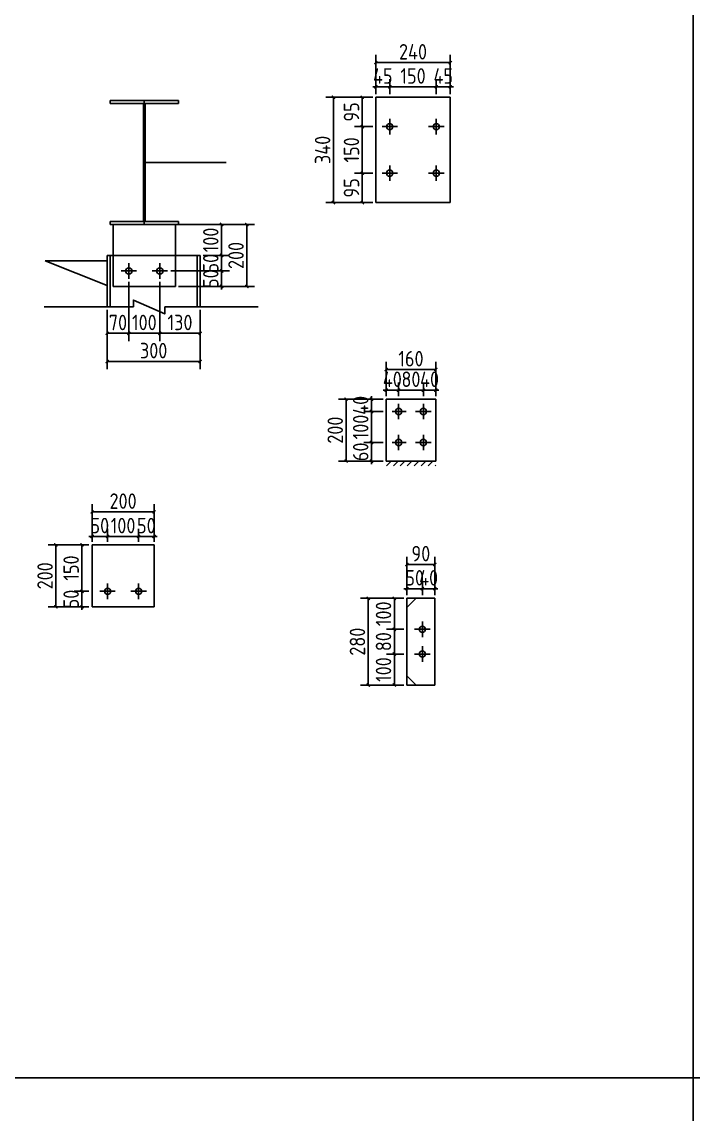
# Model space of a CAD drawing. Extents: x 411778 to 673094, y -11605 to 324395.
# Drawn here: x 436640 to 440968, y 122638 to 129685 of the extents above; entities that cross this region are included whole.
import ezdxf

# ---------------------------------------------------------------- set-up
doc = ezdxf.new("R2010")
doc.units = 0
doc.header["$LTSCALE"] = 1000
doc.header["$MEASUREMENT"] = 0
doc.styles.get("Standard").update_dxf_attribs({"font": 'gbenor.shx', "bigfont": 'gbcbig.shx'})
doc.dimstyles.get("Standard").update_dxf_attribs({"dimscale": 100, "dimtxt": 3.5, "dimasz": 1, "dimexe": 2.5, "dimexo": 3, "dimgap": 1.5, "dimtad": 1, "dimdec": 0, "dimzin": 0, "dimdsep": 46, "dimtxsty": 'Standard', "dimblk": 'ARCHTICK', "dimcen": 0.09, "dimadec": 0, "dimazin": 0, "dimtfac": 1, "dimtdec": 0, "dimtix": 1, "dimtmove": 2, "dimatfit": 3, "dimfxl": 1, "dimtolj": 1, "dimtzin": 0, "dimarcsym": 0})

# ---------------------------------------------------------------- blocks, each defined once
blk = doc.blocks.new('_ArchTick')
at = {"color": 0, "linetype": 'ByBlock', "const_width": 0.4}
blk.add_lwpolyline([(-0.5, -0.5), (0.5, 0.5)], dxfattribs=at)
blk = doc.blocks.new('*D3149')
at = {"color": 3, "lineweight": -2}
for p, q in [((437330, 128008), (437330, 127625.5)), ((437190, 127827), (437190, 127625.5)), ((437190, 127675.5), (437330, 127675.5))]:
    blk.add_line(p, q, dxfattribs=at)
at = {"layer": 'Defpoints', "color": 0}
for p in [(437330, 128028), (437190, 127847), (437330, 127675.5)]:
    blk.add_point(p, dxfattribs=at)
at = {"color": 3, "lineweight": -2, "xscale": 20, "yscale": 20, "zscale": 20, "rotation": 180}
blk.add_blockref('_ArchTick', (437190, 127675.5), dxfattribs=at)
at = {"color": 3, "lineweight": -2, "xscale": 20, "yscale": 20, "zscale": 20}
blk.add_blockref('_ArchTick', (437330, 127675.5), dxfattribs=at)
at = {"color": 0, "insert": (437260, 127745.5), "char_height": 100, "attachment_point": 5}
blk.add_mtext('\\A1;70', dxfattribs=at)
blk = doc.blocks.new('*D3150')
at = {"color": 3, "lineweight": -2}
for p, q in [((437330, 128008), (437330, 127625.5)), ((437530, 128008), (437530, 127625.5)), ((437330, 127675.5), (437530, 127675.5))]:
    blk.add_line(p, q, dxfattribs=at)
at = {"layer": 'Defpoints', "color": 0}
for p in [(437330, 128028), (437530, 128028), (437530, 127675.5)]:
    blk.add_point(p, dxfattribs=at)
at = {"color": 3, "lineweight": -2, "xscale": 20, "yscale": 20, "zscale": 20, "rotation": 180}
blk.add_blockref('_ArchTick', (437330, 127675.5), dxfattribs=at)
at = {"color": 3, "lineweight": -2, "xscale": 20, "yscale": 20, "zscale": 20}
blk.add_blockref('_ArchTick', (437530, 127675.5), dxfattribs=at)
at = {"color": 0, "insert": (437430, 127745.5), "char_height": 100, "attachment_point": 5}
blk.add_mtext('\\A1;100', dxfattribs=at)
blk = doc.blocks.new('*D3151')
at = {"color": 3, "lineweight": -2}
for p, q in [((437530, 128008), (437530, 127625.5)), ((437790, 127827), (437790, 127625.5)), ((437530, 127675.5), (437790, 127675.5))]:
    blk.add_line(p, q, dxfattribs=at)
at = {"layer": 'Defpoints', "color": 0}
for p in [(437530, 128028), (437790, 127847), (437790, 127675.5)]:
    blk.add_point(p, dxfattribs=at)
at = {"color": 3, "lineweight": -2, "xscale": 20, "yscale": 20, "zscale": 20, "rotation": 180}
blk.add_blockref('_ArchTick', (437530, 127675.5), dxfattribs=at)
at = {"color": 3, "lineweight": -2, "xscale": 20, "yscale": 20, "zscale": 20}
blk.add_blockref('_ArchTick', (437790, 127675.5), dxfattribs=at)
at = {"color": 0, "insert": (437660, 127745.5), "char_height": 100, "attachment_point": 5}
blk.add_mtext('\\A1;130', dxfattribs=at)
blk = doc.blocks.new('*D3099')
at = {"color": 3, "lineweight": -2}
for p, q in [((437190, 127827), (437190, 127444)), ((437790, 127827), (437790, 127444)), ((437190, 127494), (437790, 127494))]:
    blk.add_line(p, q, dxfattribs=at)
at = {"layer": 'Defpoints', "color": 0}
for p in [(437190, 127847), (437790, 127847), (437790, 127494)]:
    blk.add_point(p, dxfattribs=at)
at = {"color": 3, "lineweight": -2, "xscale": 20, "yscale": 20, "zscale": 20, "rotation": 180}
blk.add_blockref('_ArchTick', (437190, 127494), dxfattribs=at)
at = {"color": 3, "lineweight": -2, "xscale": 20, "yscale": 20, "zscale": 20}
blk.add_blockref('_ArchTick', (437790, 127494), dxfattribs=at)
at = {"color": 0, "insert": (437490, 127564), "char_height": 100, "attachment_point": 5}
blk.add_mtext('\\A1;300', dxfattribs=at)
blk = doc.blocks.new('*D3152')
at = {"color": 3, "lineweight": -2}
for p, q in [((437600, 128078), (437978.5, 128078)), ((437928.5, 128078), (437928.5, 128098)), ((437928.5, 127978), (437928.5, 128078)), ((437650, 127978), (437978.5, 127978)), ((437928.5, 127978), (437928.5, 127958))]:
    blk.add_line(p, q, dxfattribs=at)
at = {"layer": 'Defpoints', "color": 0}
for p in [(437580, 128078), (437928.5, 128078), (437630, 127978)]:
    blk.add_point(p, dxfattribs=at)
at = {"color": 3, "lineweight": -2, "xscale": 20, "yscale": 20, "zscale": 20}
for p, rotation in [((437928.5, 128078), 270), ((437928.5, 127978), 90)]:
    blk.add_blockref('_ArchTick', p, dxfattribs=dict(at, rotation=rotation))
at = {"color": 0, "insert": (437858.5, 128028), "char_height": 100, "attachment_point": 5, "rotation": 90}
blk.add_mtext('\\A1;50', dxfattribs=at)
blk = doc.blocks.new('*D3153')
at = {"color": 3, "lineweight": -2}
for p, q in [((437928.5, 128178), (437928.5, 128198)), ((437810, 128178), (437978.5, 128178)), ((437928.5, 128078), (437928.5, 128178)), ((437600, 128078), (437978.5, 128078)), ((437928.5, 128078), (437928.5, 128058))]:
    blk.add_line(p, q, dxfattribs=at)
at = {"layer": 'Defpoints', "color": 0}
for p in [(437790, 128178), (437928.5, 128178), (437580, 128078)]:
    blk.add_point(p, dxfattribs=at)
at = {"color": 3, "lineweight": -2, "xscale": 20, "yscale": 20, "zscale": 20}
for p, rotation in [((437928.5, 128178), 270), ((437928.5, 128078), 90)]:
    blk.add_blockref('_ArchTick', p, dxfattribs=dict(at, rotation=rotation))
at = {"color": 0, "insert": (437858.5, 128128), "char_height": 100, "attachment_point": 5, "rotation": 90}
blk.add_mtext('\\A1;50', dxfattribs=at)
blk = doc.blocks.new('*D3154')
at = {"color": 3, "lineweight": -2}
for p, q in [((437670, 128378), (437978.5, 128378)), ((437928.5, 128178), (437928.5, 128378)), ((437810, 128178), (437978.5, 128178))]:
    blk.add_line(p, q, dxfattribs=at)
at = {"layer": 'Defpoints', "color": 0}
for p in [(437650, 128378), (437928.5, 128378), (437790, 128178)]:
    blk.add_point(p, dxfattribs=at)
at = {"color": 3, "lineweight": -2, "xscale": 20, "yscale": 20, "zscale": 20}
for p, rotation in [((437928.5, 128378), 90), ((437928.5, 128178), 270)]:
    blk.add_blockref('_ArchTick', p, dxfattribs=dict(at, rotation=rotation))
at = {"color": 0, "insert": (437858.5, 128278), "char_height": 100, "attachment_point": 5, "rotation": 90}
blk.add_mtext('\\A1;100', dxfattribs=at)
blk = doc.blocks.new('*D3155')
at = {"color": 3, "lineweight": -2}
for p, q in [((437650, 128378), (438141, 128378)), ((438091, 127978), (438091, 128378)), ((437650, 127978), (438141, 127978))]:
    blk.add_line(p, q, dxfattribs=at)
at = {"layer": 'Defpoints', "color": 0}
for p in [(437630, 128378), (438091, 128378), (437630, 127978)]:
    blk.add_point(p, dxfattribs=at)
at = {"color": 3, "lineweight": -2, "xscale": 20, "yscale": 20, "zscale": 20}
for p, rotation in [((438091, 128378), 90), ((438091, 127978), 270)]:
    blk.add_blockref('_ArchTick', p, dxfattribs=dict(at, rotation=rotation))
at = {"color": 0, "insert": (438021, 128178), "char_height": 100, "attachment_point": 5, "rotation": 90}
blk.add_mtext('\\A1;200', dxfattribs=at)
blk = doc.blocks.new('*D3236')
at = {"color": 3, "lineweight": -2}
for p, q in [((437073, 126011), (436978, 126011)), ((437028, 126011), (437028, 126031)), ((437028, 125911), (437028, 126011)), ((437073, 125911), (436978, 125911)), ((437028, 125911), (437028, 125891))]:
    blk.add_line(p, q, dxfattribs=at)
at = {"layer": 'Defpoints', "color": 0}
for p in [(437028, 126011), (437093, 126011), (437093, 125911)]:
    blk.add_point(p, dxfattribs=at)
at = {"color": 3, "lineweight": -2, "xscale": 20, "yscale": 20, "zscale": 20}
for p, rotation in [((437028, 126011), 270), ((437028, 125911), 90)]:
    blk.add_blockref('_ArchTick', p, dxfattribs=dict(at, rotation=rotation))
at = {"color": 0, "insert": (436958, 125961), "char_height": 100, "attachment_point": 5, "rotation": 90}
blk.add_mtext('\\A1;50', dxfattribs=at)
blk = doc.blocks.new('*D3237')
at = {"color": 3, "lineweight": -2}
for p, q in [((437073, 126311), (436978, 126311)), ((437028, 126011), (437028, 126311)), ((437073, 126011), (436978, 126011))]:
    blk.add_line(p, q, dxfattribs=at)
at = {"layer": 'Defpoints', "color": 0}
for p in [(437028, 126311), (437093, 126311), (437093, 126011)]:
    blk.add_point(p, dxfattribs=at)
at = {"color": 3, "lineweight": -2, "xscale": 20, "yscale": 20, "zscale": 20}
for p, rotation in [((437028, 126311), 90), ((437028, 126011), 270)]:
    blk.add_blockref('_ArchTick', p, dxfattribs=dict(at, rotation=rotation))
at = {"color": 0, "insert": (436958, 126161), "char_height": 100, "attachment_point": 5, "rotation": 90}
blk.add_mtext('\\A1;150', dxfattribs=at)
blk = doc.blocks.new('*D3238')
at = {"color": 3, "lineweight": -2}
for p, q in [((437073, 126311), (436810, 126311)), ((436860, 126311), (436860, 125911)), ((437073, 125911), (436810, 125911))]:
    blk.add_line(p, q, dxfattribs=at)
at = {"layer": 'Defpoints', "color": 0}
for p in [(437093, 126311), (436860, 125911), (437093, 125911)]:
    blk.add_point(p, dxfattribs=at)
at = {"color": 3, "lineweight": -2, "xscale": 20, "yscale": 20, "zscale": 20}
for p, rotation in [((436860, 126311), 90), ((436860, 125911), 270)]:
    blk.add_blockref('_ArchTick', p, dxfattribs=dict(at, rotation=rotation))
at = {"color": 0, "insert": (436790, 126111), "char_height": 100, "attachment_point": 5, "rotation": 90}
blk.add_mtext('\\A1;200', dxfattribs=at)
blk = doc.blocks.new('*D3114')
at = {"color": 3, "lineweight": -2}
for p, q in [((437093, 126365), (437073, 126365)), ((437093, 126331), (437093, 126415)), ((437093, 126365), (437193, 126365)), ((437193, 126331), (437193, 126415)), ((437193, 126365), (437213, 126365))]:
    blk.add_line(p, q, dxfattribs=at)
at = {"layer": 'Defpoints', "color": 0}
for p in [(437193, 126365), (437093, 126311), (437193, 126311)]:
    blk.add_point(p, dxfattribs=at)
at = {"color": 3, "lineweight": -2, "xscale": 20, "yscale": 20, "zscale": 20}
blk.add_blockref('_ArchTick', (437093, 126365), dxfattribs=at)
at = {"color": 3, "lineweight": -2, "xscale": 20, "yscale": 20, "zscale": 20, "rotation": 180}
blk.add_blockref('_ArchTick', (437193, 126365), dxfattribs=at)
at = {"color": 0, "insert": (437143, 126435), "char_height": 100, "attachment_point": 5}
blk.add_mtext('\\A1;50', dxfattribs=at)
blk = doc.blocks.new('*D3115')
at = {"color": 3, "lineweight": -2}
for p, q in [((437193, 126331), (437193, 126415)), ((437193, 126365), (437393, 126365)), ((437393, 126331), (437393, 126415))]:
    blk.add_line(p, q, dxfattribs=at)
at = {"layer": 'Defpoints', "color": 0}
for p in [(437393, 126365), (437193, 126311), (437393, 126311)]:
    blk.add_point(p, dxfattribs=at)
at = {"color": 3, "lineweight": -2, "xscale": 20, "yscale": 20, "zscale": 20, "rotation": 180}
blk.add_blockref('_ArchTick', (437193, 126365), dxfattribs=at)
at = {"color": 3, "lineweight": -2, "xscale": 20, "yscale": 20, "zscale": 20}
blk.add_blockref('_ArchTick', (437393, 126365), dxfattribs=at)
at = {"color": 0, "insert": (437293, 126435), "char_height": 100, "attachment_point": 5}
blk.add_mtext('\\A1;100', dxfattribs=at)
blk = doc.blocks.new('*D3239')
at = {"color": 3, "lineweight": -2}
for p, q in [((437393, 126365), (437373, 126365)), ((437393, 126331), (437393, 126415)), ((437393, 126365), (437493, 126365)), ((437493, 126331), (437493, 126415)), ((437493, 126365), (437513, 126365))]:
    blk.add_line(p, q, dxfattribs=at)
at = {"layer": 'Defpoints', "color": 0}
for p in [(437493, 126365), (437393, 126311), (437493, 126311)]:
    blk.add_point(p, dxfattribs=at)
at = {"color": 3, "lineweight": -2, "xscale": 20, "yscale": 20, "zscale": 20}
blk.add_blockref('_ArchTick', (437393, 126365), dxfattribs=at)
at = {"color": 3, "lineweight": -2, "xscale": 20, "yscale": 20, "zscale": 20, "rotation": 180}
blk.add_blockref('_ArchTick', (437493, 126365), dxfattribs=at)
at = {"color": 0, "insert": (437443, 126435), "char_height": 100, "attachment_point": 5}
blk.add_mtext('\\A1;50', dxfattribs=at)
blk = doc.blocks.new('*D3240')
at = {"color": 3, "lineweight": -2}
for p, q in [((437093, 126331), (437093, 126573)), ((437493, 126523), (437093, 126523)), ((437493, 126331), (437493, 126573))]:
    blk.add_line(p, q, dxfattribs=at)
at = {"layer": 'Defpoints', "color": 0}
for p in [(437093, 126523), (437093, 126311), (437493, 126311)]:
    blk.add_point(p, dxfattribs=at)
at = {"color": 3, "lineweight": -2, "xscale": 20, "yscale": 20, "zscale": 20, "rotation": 180}
blk.add_blockref('_ArchTick', (437093, 126523), dxfattribs=at)
at = {"color": 3, "lineweight": -2, "xscale": 20, "yscale": 20, "zscale": 20}
blk.add_blockref('_ArchTick', (437493, 126523), dxfattribs=at)
at = {"color": 0, "insert": (437293, 126593), "char_height": 100, "attachment_point": 5}
blk.add_mtext('\\A1;200', dxfattribs=at)
blk = doc.blocks.new('*D3244')
at = {"color": 3, "lineweight": -2}
for p, q in [((438902.5, 128709), (438785.5, 128709)), ((438835.5, 128519), (438835.5, 128709)), ((438902.5, 128519), (438785.5, 128519))]:
    blk.add_line(p, q, dxfattribs=at)
at = {"layer": 'Defpoints', "color": 0}
for p in [(438835.5, 128709), (438922.5, 128709), (438922.5, 128519)]:
    blk.add_point(p, dxfattribs=at)
at = {"color": 3, "lineweight": -2, "xscale": 20, "yscale": 20, "zscale": 20}
for p, rotation in [((438835.5, 128709), 90), ((438835.5, 128519), 270)]:
    blk.add_blockref('_ArchTick', p, dxfattribs=dict(at, rotation=rotation))
at = {"color": 0, "insert": (438765.5, 128614), "char_height": 100, "attachment_point": 5, "rotation": 90}
blk.add_mtext('\\A1;95', dxfattribs=at)
blk = doc.blocks.new('*D3116')
at = {"color": 3, "lineweight": -2}
for p, q in [((438902.5, 129009), (438785.5, 129009)), ((438835.5, 128709), (438835.5, 129009)), ((438902.5, 128709), (438785.5, 128709))]:
    blk.add_line(p, q, dxfattribs=at)
at = {"layer": 'Defpoints', "color": 0}
for p in [(438835.5, 129009), (438922.5, 129009), (438922.5, 128709)]:
    blk.add_point(p, dxfattribs=at)
at = {"color": 3, "lineweight": -2, "xscale": 20, "yscale": 20, "zscale": 20}
for p, rotation in [((438835.5, 129009), 90), ((438835.5, 128709), 270)]:
    blk.add_blockref('_ArchTick', p, dxfattribs=dict(at, rotation=rotation))
at = {"color": 0, "insert": (438765.5, 128859), "char_height": 100, "attachment_point": 5, "rotation": 90}
blk.add_mtext('\\A1;150', dxfattribs=at)
blk = doc.blocks.new('*D3245')
at = {"color": 3, "lineweight": -2}
for p, q in [((438902.5, 129199), (438785.5, 129199)), ((438835.5, 129009), (438835.5, 129199)), ((438902.5, 129009), (438785.5, 129009))]:
    blk.add_line(p, q, dxfattribs=at)
at = {"layer": 'Defpoints', "color": 0}
for p in [(438835.5, 129199), (438922.5, 129199), (438922.5, 129009)]:
    blk.add_point(p, dxfattribs=at)
at = {"color": 3, "lineweight": -2, "xscale": 20, "yscale": 20, "zscale": 20}
for p, rotation in [((438835.5, 129199), 90), ((438835.5, 129009), 270)]:
    blk.add_blockref('_ArchTick', p, dxfattribs=dict(at, rotation=rotation))
at = {"color": 0, "insert": (438765.5, 129104), "char_height": 100, "attachment_point": 5, "rotation": 90}
blk.add_mtext('\\A1;95', dxfattribs=at)
blk = doc.blocks.new('*D3246')
at = {"color": 3, "lineweight": -2}
for p, q in [((438902.5, 129199), (438599.5, 129199)), ((438649.5, 128519), (438649.5, 129199)), ((438902.5, 128519), (438599.5, 128519))]:
    blk.add_line(p, q, dxfattribs=at)
at = {"layer": 'Defpoints', "color": 0}
for p in [(438649.5, 129199), (438922.5, 129199), (438922.5, 128519)]:
    blk.add_point(p, dxfattribs=at)
at = {"color": 3, "lineweight": -2, "xscale": 20, "yscale": 20, "zscale": 20}
for p, rotation in [((438649.5, 129199), 90), ((438649.5, 128519), 270)]:
    blk.add_blockref('_ArchTick', p, dxfattribs=dict(at, rotation=rotation))
at = {"color": 0, "insert": (438579.5, 128859), "char_height": 100, "attachment_point": 5, "rotation": 90}
blk.add_mtext('\\A1;340', dxfattribs=at)
blk = doc.blocks.new('*D3117')
at = {"color": 3, "lineweight": -2}
for p, q in [((438922.5, 129266), (438902.5, 129266)), ((438922.5, 129219), (438922.5, 129316)), ((438922.5, 129266), (439012.5, 129266)), ((439012.5, 129219), (439012.5, 129316)), ((439012.5, 129266), (439032.5, 129266))]:
    blk.add_line(p, q, dxfattribs=at)
at = {"layer": 'Defpoints', "color": 0}
for p in [(439012.5, 129266), (438922.5, 129199), (439012.5, 129199)]:
    blk.add_point(p, dxfattribs=at)
at = {"color": 3, "lineweight": -2, "xscale": 20, "yscale": 20, "zscale": 20}
blk.add_blockref('_ArchTick', (438922.5, 129266), dxfattribs=at)
at = {"color": 3, "lineweight": -2, "xscale": 20, "yscale": 20, "zscale": 20, "rotation": 180}
blk.add_blockref('_ArchTick', (439012.5, 129266), dxfattribs=at)
at = {"color": 0, "insert": (438967.5, 129336), "char_height": 100, "attachment_point": 5}
blk.add_mtext('\\A1;45', dxfattribs=at)
blk = doc.blocks.new('*D3118')
at = {"color": 3, "lineweight": -2}
for p, q in [((439012.5, 129219), (439012.5, 129316)), ((439012.5, 129266), (439312.5, 129266)), ((439312.5, 129219), (439312.5, 129316))]:
    blk.add_line(p, q, dxfattribs=at)
at = {"layer": 'Defpoints', "color": 0}
for p in [(439312.5, 129266), (439012.5, 129199), (439312.5, 129199)]:
    blk.add_point(p, dxfattribs=at)
at = {"color": 3, "lineweight": -2, "xscale": 20, "yscale": 20, "zscale": 20, "rotation": 180}
blk.add_blockref('_ArchTick', (439012.5, 129266), dxfattribs=at)
at = {"color": 3, "lineweight": -2, "xscale": 20, "yscale": 20, "zscale": 20}
blk.add_blockref('_ArchTick', (439312.5, 129266), dxfattribs=at)
at = {"color": 0, "insert": (439162.5, 129336), "char_height": 100, "attachment_point": 5}
blk.add_mtext('\\A1;150', dxfattribs=at)
blk = doc.blocks.new('*D3247')
at = {"color": 3, "lineweight": -2}
for p, q in [((439312.5, 129266), (439292.5, 129266)), ((439312.5, 129219), (439312.5, 129316)), ((439312.5, 129266), (439402.5, 129266)), ((439402.5, 129219), (439402.5, 129316)), ((439402.5, 129266), (439422.5, 129266))]:
    blk.add_line(p, q, dxfattribs=at)
at = {"layer": 'Defpoints', "color": 0}
for p in [(439402.5, 129266), (439312.5, 129199), (439402.5, 129199)]:
    blk.add_point(p, dxfattribs=at)
at = {"color": 3, "lineweight": -2, "xscale": 20, "yscale": 20, "zscale": 20}
blk.add_blockref('_ArchTick', (439312.5, 129266), dxfattribs=at)
at = {"color": 3, "lineweight": -2, "xscale": 20, "yscale": 20, "zscale": 20, "rotation": 180}
blk.add_blockref('_ArchTick', (439402.5, 129266), dxfattribs=at)
at = {"color": 0, "insert": (439357.5, 129336), "char_height": 100, "attachment_point": 5}
blk.add_mtext('\\A1;45', dxfattribs=at)
blk = doc.blocks.new('*D3248')
at = {"color": 3, "lineweight": -2}
for p, q in [((438922.5, 129219), (438922.5, 129472)), ((439402.5, 129219), (439402.5, 129472)), ((439402.5, 129422), (438922.5, 129422))]:
    blk.add_line(p, q, dxfattribs=at)
at = {"layer": 'Defpoints', "color": 0}
for p in [(438922.5, 129422), (438922.5, 129199), (439402.5, 129199)]:
    blk.add_point(p, dxfattribs=at)
at = {"color": 3, "lineweight": -2, "xscale": 20, "yscale": 20, "zscale": 20, "rotation": 180}
blk.add_blockref('_ArchTick', (438922.5, 129422), dxfattribs=at)
at = {"color": 3, "lineweight": -2, "xscale": 20, "yscale": 20, "zscale": 20}
blk.add_blockref('_ArchTick', (439402.5, 129422), dxfattribs=at)
at = {"color": 0, "insert": (439162.5, 129492), "char_height": 100, "attachment_point": 5}
blk.add_mtext('\\A1;240', dxfattribs=at)
blk = doc.blocks.new('*D3249')
at = {"color": 3, "lineweight": -2}
for p, q in [((438969, 126971), (438845, 126971)), ((438895, 126971), (438895, 126991)), ((438895, 126851), (438895, 126971)), ((438969, 126851), (438845, 126851)), ((438895, 126851), (438895, 126831))]:
    blk.add_line(p, q, dxfattribs=at)
at = {"layer": 'Defpoints', "color": 0}
for p in [(438895, 126971), (438989, 126971), (438989, 126851)]:
    blk.add_point(p, dxfattribs=at)
at = {"color": 3, "lineweight": -2, "xscale": 20, "yscale": 20, "zscale": 20}
for p, rotation in [((438895, 126971), 270), ((438895, 126851), 90)]:
    blk.add_blockref('_ArchTick', p, dxfattribs=dict(at, rotation=rotation))
at = {"color": 0, "insert": (438825, 126911), "char_height": 100, "attachment_point": 5, "rotation": 90}
blk.add_mtext('\\A1;60', dxfattribs=at)
blk = doc.blocks.new('*D3119')
at = {"color": 3, "lineweight": -2}
for p, q in [((438969, 127171), (438845, 127171)), ((438895, 126971), (438895, 127171)), ((438969, 126971), (438845, 126971))]:
    blk.add_line(p, q, dxfattribs=at)
at = {"layer": 'Defpoints', "color": 0}
for p in [(438895, 127171), (438989, 127171), (438989, 126971)]:
    blk.add_point(p, dxfattribs=at)
at = {"color": 3, "lineweight": -2, "xscale": 20, "yscale": 20, "zscale": 20}
for p, rotation in [((438895, 127171), 90), ((438895, 126971), 270)]:
    blk.add_blockref('_ArchTick', p, dxfattribs=dict(at, rotation=rotation))
at = {"color": 0, "insert": (438825, 127071), "char_height": 100, "attachment_point": 5, "rotation": 90}
blk.add_mtext('\\A1;100', dxfattribs=at)
blk = doc.blocks.new('*D3250')
at = {"color": 3, "lineweight": -2}
for p, q in [((438969, 127251), (438845, 127251)), ((438895, 127251), (438895, 127271)), ((438895, 127171), (438895, 127251)), ((438969, 127171), (438845, 127171)), ((438895, 127171), (438895, 127151))]:
    blk.add_line(p, q, dxfattribs=at)
at = {"layer": 'Defpoints', "color": 0}
for p in [(438895, 127251), (438989, 127251), (438989, 127171)]:
    blk.add_point(p, dxfattribs=at)
at = {"color": 3, "lineweight": -2, "xscale": 20, "yscale": 20, "zscale": 20}
for p, rotation in [((438895, 127251), 270), ((438895, 127171), 90)]:
    blk.add_blockref('_ArchTick', p, dxfattribs=dict(at, rotation=rotation))
at = {"color": 0, "insert": (438825, 127211), "char_height": 100, "attachment_point": 5, "rotation": 90}
blk.add_mtext('\\A1;40', dxfattribs=at)
blk = doc.blocks.new('*D3120')
at = {"color": 3, "lineweight": -2}
for p, q in [((438989, 127271), (438989, 127359)), ((439069, 127271), (439069, 127359)), ((438989, 127309), (438969, 127309)), ((438989, 127309), (439069, 127309)), ((439069, 127309), (439089, 127309))]:
    blk.add_line(p, q, dxfattribs=at)
at = {"layer": 'Defpoints', "color": 0}
for p in [(439069, 127309), (438989, 127251), (439069, 127251)]:
    blk.add_point(p, dxfattribs=at)
at = {"color": 3, "lineweight": -2, "xscale": 20, "yscale": 20, "zscale": 20}
blk.add_blockref('_ArchTick', (438989, 127309), dxfattribs=at)
at = {"color": 3, "lineweight": -2, "xscale": 20, "yscale": 20, "zscale": 20, "rotation": 180}
blk.add_blockref('_ArchTick', (439069, 127309), dxfattribs=at)
at = {"color": 0, "insert": (439029, 127379), "char_height": 100, "attachment_point": 5}
blk.add_mtext('\\A1;40', dxfattribs=at)
blk = doc.blocks.new('*D3121')
at = {"color": 3, "lineweight": -2}
for p, q in [((439069, 127271), (439069, 127359)), ((439229, 127271), (439229, 127359)), ((439069, 127309), (439229, 127309))]:
    blk.add_line(p, q, dxfattribs=at)
at = {"layer": 'Defpoints', "color": 0}
for p in [(439229, 127309), (439069, 127251), (439229, 127251)]:
    blk.add_point(p, dxfattribs=at)
at = {"color": 3, "lineweight": -2, "xscale": 20, "yscale": 20, "zscale": 20, "rotation": 180}
blk.add_blockref('_ArchTick', (439069, 127309), dxfattribs=at)
at = {"color": 3, "lineweight": -2, "xscale": 20, "yscale": 20, "zscale": 20}
blk.add_blockref('_ArchTick', (439229, 127309), dxfattribs=at)
at = {"color": 0, "insert": (439149, 127379), "char_height": 100, "attachment_point": 5}
blk.add_mtext('\\A1;80', dxfattribs=at)
blk = doc.blocks.new('*D3251')
at = {"color": 3, "lineweight": -2}
for p, q in [((439229, 127271), (439229, 127359)), ((439309, 127271), (439309, 127359)), ((439229, 127309), (439209, 127309)), ((439229, 127309), (439309, 127309)), ((439309, 127309), (439329, 127309))]:
    blk.add_line(p, q, dxfattribs=at)
at = {"layer": 'Defpoints', "color": 0}
for p in [(439309, 127309), (439229, 127251), (439309, 127251)]:
    blk.add_point(p, dxfattribs=at)
at = {"color": 3, "lineweight": -2, "xscale": 20, "yscale": 20, "zscale": 20}
blk.add_blockref('_ArchTick', (439229, 127309), dxfattribs=at)
at = {"color": 3, "lineweight": -2, "xscale": 20, "yscale": 20, "zscale": 20, "rotation": 180}
blk.add_blockref('_ArchTick', (439309, 127309), dxfattribs=at)
at = {"color": 0, "insert": (439269, 127379), "char_height": 100, "attachment_point": 5}
blk.add_mtext('\\A1;40', dxfattribs=at)
blk = doc.blocks.new('*D3252')
at = {"color": 3, "lineweight": -2}
for p, q in [((438989, 127271), (438989, 127492)), ((439309, 127271), (439309, 127492)), ((438989, 127442), (439309, 127442))]:
    blk.add_line(p, q, dxfattribs=at)
at = {"layer": 'Defpoints', "color": 0}
for p in [(439309, 127442), (438989, 127251), (439309, 127251)]:
    blk.add_point(p, dxfattribs=at)
at = {"color": 3, "lineweight": -2, "xscale": 20, "yscale": 20, "zscale": 20, "rotation": 180}
blk.add_blockref('_ArchTick', (438989, 127442), dxfattribs=at)
at = {"color": 3, "lineweight": -2, "xscale": 20, "yscale": 20, "zscale": 20}
blk.add_blockref('_ArchTick', (439309, 127442), dxfattribs=at)
at = {"color": 0, "insert": (439149, 127512), "char_height": 100, "attachment_point": 5}
blk.add_mtext('\\A1;160', dxfattribs=at)
blk = doc.blocks.new('*D3253')
at = {"color": 3, "lineweight": -2}
for p, q in [((438969, 127251), (438681, 127251)), ((438731, 126851), (438731, 127251)), ((438969, 126851), (438681, 126851))]:
    blk.add_line(p, q, dxfattribs=at)
at = {"layer": 'Defpoints', "color": 0}
for p in [(438731, 127251), (438989, 127251), (438989, 126851)]:
    blk.add_point(p, dxfattribs=at)
at = {"color": 3, "lineweight": -2, "xscale": 20, "yscale": 20, "zscale": 20}
for p, rotation in [((438731, 127251), 90), ((438731, 126851), 270)]:
    blk.add_blockref('_ArchTick', p, dxfattribs=dict(at, rotation=rotation))
at = {"color": 0, "insert": (438661, 127051), "char_height": 100, "attachment_point": 5, "rotation": 90}
blk.add_mtext('\\A1;200', dxfattribs=at)
blk = doc.blocks.new('*D3254')
at = {"color": 3, "lineweight": -2}
for p, q in [((439103, 125606), (438992, 125606)), ((439042, 125406), (439042, 125606)), ((439103, 125406), (438992, 125406))]:
    blk.add_line(p, q, dxfattribs=at)
at = {"layer": 'Defpoints', "color": 0}
for p in [(439042, 125606), (439123, 125606), (439123, 125406)]:
    blk.add_point(p, dxfattribs=at)
at = {"color": 3, "lineweight": -2, "xscale": 20, "yscale": 20, "zscale": 20}
for p, rotation in [((439042, 125606), 90), ((439042, 125406), 270)]:
    blk.add_blockref('_ArchTick', p, dxfattribs=dict(at, rotation=rotation))
at = {"color": 0, "insert": (438972, 125506), "char_height": 100, "attachment_point": 5, "rotation": 90}
blk.add_mtext('\\A1;100', dxfattribs=at)
blk = doc.blocks.new('*D3122')
at = {"color": 3, "lineweight": -2}
for p, q in [((439103, 125766), (438992, 125766)), ((439042, 125606), (439042, 125766)), ((439103, 125606), (438992, 125606))]:
    blk.add_line(p, q, dxfattribs=at)
at = {"layer": 'Defpoints', "color": 0}
for p in [(439042, 125766), (439123, 125766), (439123, 125606)]:
    blk.add_point(p, dxfattribs=at)
at = {"color": 3, "lineweight": -2, "xscale": 20, "yscale": 20, "zscale": 20}
for p, rotation in [((439042, 125766), 90), ((439042, 125606), 270)]:
    blk.add_blockref('_ArchTick', p, dxfattribs=dict(at, rotation=rotation))
at = {"color": 0, "insert": (438972, 125686), "char_height": 100, "attachment_point": 5, "rotation": 90}
blk.add_mtext('\\A1;80', dxfattribs=at)
blk = doc.blocks.new('*D3255')
at = {"color": 3, "lineweight": -2}
for p, q in [((439103, 125966), (438992, 125966)), ((439042, 125766), (439042, 125966)), ((439103, 125766), (438992, 125766))]:
    blk.add_line(p, q, dxfattribs=at)
at = {"layer": 'Defpoints', "color": 0}
for p in [(439042, 125966), (439123, 125966), (439123, 125766)]:
    blk.add_point(p, dxfattribs=at)
at = {"color": 3, "lineweight": -2, "xscale": 20, "yscale": 20, "zscale": 20}
for p, rotation in [((439042, 125966), 90), ((439042, 125766), 270)]:
    blk.add_blockref('_ArchTick', p, dxfattribs=dict(at, rotation=rotation))
at = {"color": 0, "insert": (438972, 125866), "char_height": 100, "attachment_point": 5, "rotation": 90}
blk.add_mtext('\\A1;100', dxfattribs=at)
blk = doc.blocks.new('*D3256')
at = {"color": 3, "lineweight": -2}
for p, q in [((439103, 125966), (438824, 125966)), ((438874, 125406), (438874, 125966)), ((439103, 125406), (438824, 125406))]:
    blk.add_line(p, q, dxfattribs=at)
at = {"layer": 'Defpoints', "color": 0}
for p in [(438874, 125966), (439123, 125966), (439123, 125406)]:
    blk.add_point(p, dxfattribs=at)
at = {"color": 3, "lineweight": -2, "xscale": 20, "yscale": 20, "zscale": 20}
for p, rotation in [((438874, 125966), 90), ((438874, 125406), 270)]:
    blk.add_blockref('_ArchTick', p, dxfattribs=dict(at, rotation=rotation))
at = {"color": 0, "insert": (438804, 125686), "char_height": 100, "attachment_point": 5, "rotation": 90}
blk.add_mtext('\\A1;280', dxfattribs=at)
blk = doc.blocks.new('*D3123')
at = {"color": 3, "lineweight": -2}
for p, q in [((439123, 126028), (439103, 126028)), ((439123, 125986), (439123, 126078)), ((439123, 126028), (439223, 126028)), ((439223, 125986), (439223, 126078)), ((439223, 126028), (439243, 126028))]:
    blk.add_line(p, q, dxfattribs=at)
at = {"layer": 'Defpoints', "color": 0}
for p in [(439223, 126028), (439123, 125966), (439223, 125966)]:
    blk.add_point(p, dxfattribs=at)
at = {"color": 3, "lineweight": -2, "xscale": 20, "yscale": 20, "zscale": 20}
blk.add_blockref('_ArchTick', (439123, 126028), dxfattribs=at)
at = {"color": 3, "lineweight": -2, "xscale": 20, "yscale": 20, "zscale": 20, "rotation": 180}
blk.add_blockref('_ArchTick', (439223, 126028), dxfattribs=at)
at = {"color": 0, "insert": (439173, 126098), "char_height": 100, "attachment_point": 5}
blk.add_mtext('\\A1;50', dxfattribs=at)
blk = doc.blocks.new('*D3257')
at = {"color": 3, "lineweight": -2}
for p, q in [((439223, 126028), (439203, 126028)), ((439223, 125986), (439223, 126078)), ((439223, 126028), (439303, 126028)), ((439303, 125986), (439303, 126078)), ((439303, 126028), (439323, 126028))]:
    blk.add_line(p, q, dxfattribs=at)
at = {"layer": 'Defpoints', "color": 0}
for p in [(439303, 126028), (439223, 125966), (439303, 125966)]:
    blk.add_point(p, dxfattribs=at)
at = {"color": 3, "lineweight": -2, "xscale": 20, "yscale": 20, "zscale": 20}
blk.add_blockref('_ArchTick', (439223, 126028), dxfattribs=at)
at = {"color": 3, "lineweight": -2, "xscale": 20, "yscale": 20, "zscale": 20, "rotation": 180}
blk.add_blockref('_ArchTick', (439303, 126028), dxfattribs=at)
at = {"color": 0, "insert": (439263, 126098), "char_height": 100, "attachment_point": 5}
blk.add_mtext('\\A1;40', dxfattribs=at)
blk = doc.blocks.new('*D3258')
at = {"color": 3, "lineweight": -2}
for p, q in [((439123, 125986), (439123, 126234)), ((439303, 125986), (439303, 126234)), ((439303, 126184), (439123, 126184))]:
    blk.add_line(p, q, dxfattribs=at)
at = {"layer": 'Defpoints', "color": 0}
for p in [(439123, 126184), (439123, 125966), (439303, 125966)]:
    blk.add_point(p, dxfattribs=at)
at = {"color": 3, "lineweight": -2, "xscale": 20, "yscale": 20, "zscale": 20, "rotation": 180}
blk.add_blockref('_ArchTick', (439123, 126184), dxfattribs=at)
at = {"color": 3, "lineweight": -2, "xscale": 20, "yscale": 20, "zscale": 20}
blk.add_blockref('_ArchTick', (439303, 126184), dxfattribs=at)
at = {"color": 0, "insert": (439213, 126254), "char_height": 100, "attachment_point": 5}
blk.add_mtext('\\A1;90', dxfattribs=at)

msp = doc.modelspace()

# ---------------------------------------------------------------- hatches: boundary and pattern name
h = msp.add_hatch()
h.set_pattern_fill('ANSI31', color=256, scale=20, style=0)
h.set_pattern_definition([(45, (-25017, -4782.5), (-22.4506403, 22.4506403), [])])
h.paths.add_polyline_path([(439309, 126851), (438989, 126851), (438989, 126821), (439309, 126821)])

# ---------------------------------------------------------------- linework, layer by layer
for p, q in [((438922.5, 128519), (438922.5, 129199)), ((438922.5, 129199), (439402.5, 129199)), ((439402.5, 129199), (439402.5, 128519)), ((439012.5, 129059), (439012.5, 128959)), ((439312.5, 129059), (439312.5, 128959)), ((438962.5, 129009), (439062.5, 129009)), ((439262.5, 129009), (439362.5, 129009)), ((437430, 128778), (437958, 128778)), ((438962.5, 128709), (439062.5, 128709)), ((439012.5, 128759), (439012.5, 128659)), ((439262.5, 128709), (439362.5, 128709)), ((439312.5, 128759), (439312.5, 128659)), ((439402.5, 128519), (438922.5, 128519)), ((437230, 128378), (437230, 127978)), ((437630, 127978), (437630, 128378)), ((437190, 128144), (436790, 128144)), ((436790, 128144), (437190, 127984)), ((437790, 128178), (437190, 128178)), ((437190, 128178), (437190, 127847)), ((437210, 128178), (437210, 127847)), ((437230, 128178), (437630, 128178)), ((437330, 128128), (437330, 128028)), ((437530, 128128), (437530, 128028)), ((437770, 128178), (437770, 127847)), ((437790, 128178), (437790, 127847)), ((437280, 128078), (437380, 128078)), ((437480, 128078), (437580, 128078)), ((437230, 127978), (437630, 127978)), ((436784, 127847), (437360, 127847)), ((437562, 127847), (438165, 127847)), ((438989, 127251), (438989, 126851)), ((439309, 127251), (438989, 127251)), ((439069, 127221), (439069, 127121)), ((439229, 127221), (439229, 127121)), ((439309, 126851), (439309, 127251)), ((439029, 127171), (439119, 127171)), ((439179, 127171), (439279, 127171)), ((439069, 127021), (439069, 126921)), ((439229, 127021), (439229, 126921)), ((439029, 126971), (439119, 126971)), ((439179, 126971), (439279, 126971)), ((438989, 126851), (439309, 126851)), ((437093, 126311), (437093, 125911)), ((437493, 126311), (437093, 126311)), ((437493, 125911), (437493, 126311)), ((437143, 126011), (437243, 126011)), ((437193, 126061), (437193, 125961)), ((437343, 126011), (437443, 126011)), ((437393, 126061), (437393, 125961)), ((439123, 125966), (439123, 125406)), ((439303, 125966), (439123, 125966)), ((439123, 125906), (439183, 125966)), ((439303, 125406), (439303, 125966)), ((437093, 125911), (437493, 125911)), ((439223, 125816), (439223, 125716)), ((439173, 125766), (439273, 125766)), ((439173, 125606), (439273, 125606)), ((439223, 125656), (439223, 125556)), ((439123, 125466), (439183, 125406)), ((439123, 125406), (439303, 125406))]:
    msp.add_line(p, q)
at = {"color": 4}
for p, q in [((437430, 129178), (437210, 129178)), ((437210, 129178), (437210, 129158)), ((437210, 129158), (437650, 129158)), ((437424, 128398), (437424, 129158)), ((437650, 129178), (437430, 129178)), ((437436, 128398), (437436, 129158)), ((437650, 129158), (437650, 129178)), ((437210, 128378), (437210, 128398)), ((437210, 128398), (437650, 128398)), ((437430, 128378), (437210, 128378)), ((437630, 128378), (437230, 128378)), ((437650, 128378), (437630, 128378)), ((437650, 128398), (437650, 128378))]:
    msp.add_line(p, q, dxfattribs=at)
at = {"color": 1}
msp.add_line((437430, 128378), (437430, 129178), dxfattribs=at)
for points in [[(432568.5, 134753), (440968.5, 134753), (440968.5, 122873), (432568.5, 122873)], [(440968.5, 134753), (449368.5, 134753), (449368.5, 122873), (440968.5, 122873)], [(432568.5, 122873), (440968.5, 122873), (440968.5, 110993), (432568.5, 110993)]]:
    msp.add_lwpolyline(points, close=True)
msp.add_lwpolyline([(437360, 127847), (437360, 127890), (437562, 127801), (437562, 127847)])
for centre in [(439012.5, 129009), (439312.5, 129009), (439012.5, 128709), (439312.5, 128709), (437330, 128078), (437530, 128078), (439069, 127171), (439229, 127171), (439069, 126971), (439229, 126971), (437193, 126011), (437393, 126011), (439223, 125766), (439223, 125606)]:
    msp.add_circle(centre, 20)

# ---------------------------------------------------------------- dimensions: what is measured, and where the dimension line sits
for p1, p2, distance, picture, middle in [((439402.5, 129199), (438922.5, 129199), -223, '*D3248', (439162.5, 129492)), ((438922.5, 128519), (438922.5, 129199), 273, '*D3246', (438579.5, 128859)), ((437630, 127978), (437630, 128378), -461, '*D3155', (438021, 128178)), ((438989, 127251), (439309, 127251), 191, '*D3252', (439149, 127512)), ((438989, 126851), (438989, 127251), 258, '*D3253', (438661, 127051)), ((437493, 126311), (437093, 126311), -212, '*D3240', (437293, 126593)), ((437093, 126311), (437093, 125911), -233, '*D3238', (436790, 126111)), ((439303, 125966), (439123, 125966), -218, '*D3258', (439213, 126254)), ((439123, 125406), (439123, 125966), 249, '*D3256', (438804, 125686))]:
    dim = msp.add_aligned_dim(p1=p1, p2=p2, distance=distance, dimstyle='Standard', override={"dimtxt": 1, "dimasz": 0.2, "dimexe": 0.5, "dimexo": 0.2, "dimgap": 0.2, "dimlfac": 0.5, "dimclrd": 3, "dimclre": 3})
    dim.commit()
    dim.dimension.update_dxf_attribs({"geometry": picture, "text_midpoint": middle})
for base, p1, p2, picture, middle in [((439012.5, 129266), (438922.5, 129199), (439012.5, 129199), '*D3117', (438967.5, 129336)), ((439312.5, 129266), (439012.5, 129199), (439312.5, 129199), '*D3118', (439162.5, 129336)), ((439402.5, 129266), (439312.5, 129199), (439402.5, 129199), '*D3247', (439357.5, 129336)), ((437330, 127675.5), (437190, 127847), (437330, 128028), '*D3149', (437260, 127745.5)), ((437530, 127675.5), (437330, 128028), (437530, 128028), '*D3150', (437430, 127745.5)), ((437790, 127675.5), (437530, 128028), (437790, 127847), '*D3151', (437660, 127745.5)), ((437790, 127494), (437190, 127847), (437790, 127847), '*D3099', (437490, 127564)), ((439069, 127309), (438989, 127251), (439069, 127251), '*D3120', (439029, 127379)), ((439229, 127309), (439069, 127251), (439229, 127251), '*D3121', (439149, 127379)), ((439309, 127309), (439229, 127251), (439309, 127251), '*D3251', (439269, 127379)), ((437193, 126365), (437093, 126311), (437193, 126311), '*D3114', (437143, 126435)), ((437393, 126365), (437193, 126311), (437393, 126311), '*D3115', (437293, 126435)), ((437493, 126365), (437393, 126311), (437493, 126311), '*D3239', (437443, 126435)), ((439223, 126028), (439123, 125966), (439223, 125966), '*D3123', (439173, 126098)), ((439303, 126028), (439223, 125966), (439303, 125966), '*D3257', (439263, 126098))]:
    dim = msp.add_linear_dim(base=base, p1=p1, p2=p2, dimstyle='Standard', override={"dimtxt": 1, "dimasz": 0.2, "dimexe": 0.5, "dimexo": 0.2, "dimgap": 0.2, "dimlfac": 0.5, "dimclrd": 3, "dimclre": 3})
    dim.commit()
    dim.dimension.update_dxf_attribs({"geometry": picture, "text_midpoint": middle})
for base, p1, p2, picture, middle in [((438835.5, 129199), (438922.5, 129009), (438922.5, 129199), '*D3245', (438765.5, 129104)), ((438835.5, 129009), (438922.5, 128709), (438922.5, 129009), '*D3116', (438765.5, 128859)), ((438835.5, 128709), (438922.5, 128519), (438922.5, 128709), '*D3244', (438765.5, 128614)), ((437928.5, 128378), (437790, 128178), (437650, 128378), '*D3154', (437858.5, 128278)), ((437928.5, 128178), (437580, 128078), (437790, 128178), '*D3153', (437858.5, 128128)), ((437928.5, 128078), (437630, 127978), (437580, 128078), '*D3152', (437858.5, 128028)), ((438895, 127251), (438989, 127171), (438989, 127251), '*D3250', (438825, 127211)), ((438895, 127171), (438989, 126971), (438989, 127171), '*D3119', (438825, 127071)), ((438895, 126971), (438989, 126851), (438989, 126971), '*D3249', (438825, 126911)), ((437028, 126311), (437093, 126011), (437093, 126311), '*D3237', (436958, 126161)), ((437028, 126011), (437093, 125911), (437093, 126011), '*D3236', (436958, 125961)), ((439042, 125966), (439123, 125766), (439123, 125966), '*D3255', (438972, 125866)), ((439042, 125766), (439123, 125606), (439123, 125766), '*D3122', (438972, 125686)), ((439042, 125606), (439123, 125406), (439123, 125606), '*D3254', (438972, 125506))]:
    dim = msp.add_linear_dim(base=base, p1=p1, p2=p2, angle=90, dimstyle='Standard', override={"dimtxt": 1, "dimasz": 0.2, "dimexe": 0.5, "dimexo": 0.2, "dimgap": 0.2, "dimlfac": 0.5, "dimclrd": 3, "dimclre": 3})
    dim.commit()
    dim.dimension.update_dxf_attribs({"geometry": picture, "text_midpoint": middle})

doc.saveas('drawing.dxf')
